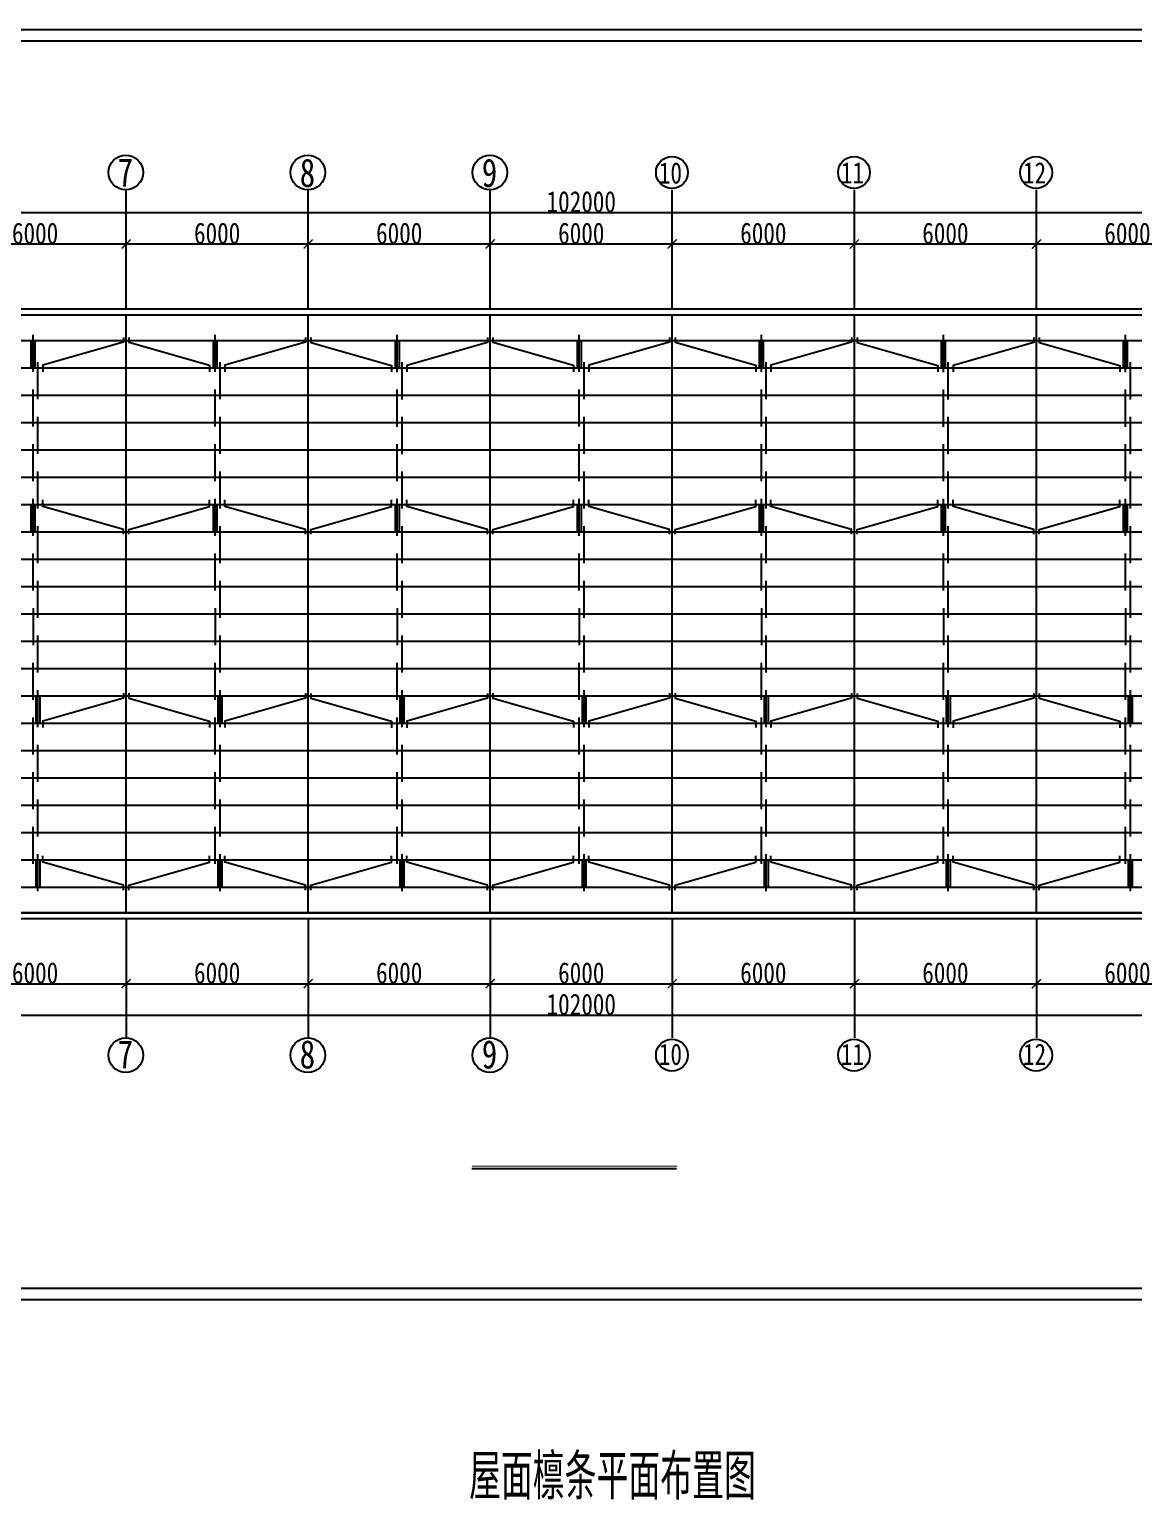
# Model space of a CAD drawing. Header units: millimetres. Extents: x 92079 to 624077, y -488988 to -181668.
# Drawn here: x 507957 to 544348, y -429550 to -381125 of the extents above; entities that cross this region are included whole.
import ezdxf
from ezdxf.enums import TextEntityAlignment as Align

# ---------------------------------------------------------------- set-up
doc = ezdxf.new("R2010")
doc.units = ezdxf.units.MM
doc.header["$PDMODE"] = 1
for name, color, linetype in [('TEXT', 7, 'Continuous'), ('THICK', 6, 'Continuous'), ('THIN', 7, 'Continuous'), ('粗线', 7, 'Continuous')]:
    doc.layers.add(name, color=color, linetype=linetype)
doc.styles.add('STYLE1', font='', dxfattribs={"width": 0.8})
doc.styles.add('TSSD_Norm', font='Tssdeng.shx', dxfattribs={"bigfont": 'hztxt.shx'})
doc.styles.add('仿宋', font='', dxfattribs={"width": 0.8})
doc.styles.get('STYLE1').set_extended_font_data('SimSun')
doc.styles.get('仿宋').set_extended_font_data('FangSong_GB2312')
doc.dimstyles.new('副本 ISO-25', dxfattribs={"dimtxt": 250, "dimasz": 400, "dimexe": 400, "dimexo": 200, "dimgap": 0.3, "dimtad": 1, "dimtoh": 1, "dimdec": 0, "dimtxsty": '仿宋', "dimblk": 'ARCHTICK', "dimcen": 25, "dimaunit": 1, "dimadec": 3, "dimazin": 0, "dimtfac": 1, "dimtdec": 0, "dimtmove": 0, "dimatfit": 3, "dimldrblk": 'ARCHTICK', "dimfxl": 1, "dimarcsym": 0})

# ---------------------------------------------------------------- blocks, each defined once
blk = doc.blocks.new('_ArchTick')
at = {"color": 0, "linetype": 'ByBlock', "const_width": 0.15}
blk.add_lwpolyline([(-0.5, -0.5), (0.5, 0.5)], dxfattribs=at)
blk = doc.blocks.new('*D330')
at = {"layer": 'Defpoints', "color": 0}
for p in [(505145, -410225), (511145, -410225), (511145, -412557)]:
    blk.add_point(p, dxfattribs=at)
at = {"layer": '粗线', "color": 0, "lineweight": -2}
for p, q in [((505145, -410425), (505145, -412957)), ((511145, -410425), (511145, -412957)), ((505145, -412557), (511145, -412557))]:
    blk.add_line(p, q, dxfattribs=at)
at = {"layer": '粗线', "color": 0, "lineweight": -2, "xscale": 300, "yscale": 300, "zscale": 300, "rotation": 180}
blk.add_blockref('_ArchTick', (505145, -412557), dxfattribs=at)
at = {"layer": '粗线', "color": 0, "lineweight": -2, "xscale": 300, "yscale": 300, "zscale": 300}
blk.add_blockref('_ArchTick', (511145, -412557), dxfattribs=at)
at = {"layer": '粗线', "color": 0, "insert": (508145, -412206), "char_height": 700, "attachment_point": 5, "style": '仿宋'}
blk.add_mtext('6000', dxfattribs=at)
blk = doc.blocks.new('*D331')
at = {"layer": 'Defpoints', "color": 0}
for p in [(511145, -410225), (517145, -410225), (517145, -412557)]:
    blk.add_point(p, dxfattribs=at)
at = {"layer": '粗线', "color": 0, "lineweight": -2}
for p, q in [((511145, -410425), (511145, -412957)), ((517145, -410425), (517145, -412957)), ((511145, -412557), (517145, -412557))]:
    blk.add_line(p, q, dxfattribs=at)
at = {"layer": '粗线', "color": 0, "lineweight": -2, "xscale": 300, "yscale": 300, "zscale": 300, "rotation": 180}
blk.add_blockref('_ArchTick', (511145, -412557), dxfattribs=at)
at = {"layer": '粗线', "color": 0, "lineweight": -2, "xscale": 300, "yscale": 300, "zscale": 300}
blk.add_blockref('_ArchTick', (517145, -412557), dxfattribs=at)
at = {"layer": '粗线', "color": 0, "insert": (514145, -412206), "char_height": 700, "attachment_point": 5, "style": '仿宋'}
blk.add_mtext('6000', dxfattribs=at)
blk = doc.blocks.new('*D332')
at = {"layer": 'Defpoints', "color": 0}
for p in [(517145, -410225), (523145, -410225), (523145, -412557)]:
    blk.add_point(p, dxfattribs=at)
at = {"layer": '粗线', "color": 0, "lineweight": -2}
for p, q in [((517145, -410425), (517145, -412957)), ((523145, -410425), (523145, -412957)), ((517145, -412557), (523145, -412557))]:
    blk.add_line(p, q, dxfattribs=at)
at = {"layer": '粗线', "color": 0, "lineweight": -2, "xscale": 300, "yscale": 300, "zscale": 300, "rotation": 180}
blk.add_blockref('_ArchTick', (517145, -412557), dxfattribs=at)
at = {"layer": '粗线', "color": 0, "lineweight": -2, "xscale": 300, "yscale": 300, "zscale": 300}
blk.add_blockref('_ArchTick', (523145, -412557), dxfattribs=at)
at = {"layer": '粗线', "color": 0, "insert": (520145, -412206), "char_height": 700, "attachment_point": 5, "style": '仿宋'}
blk.add_mtext('6000', dxfattribs=at)
blk = doc.blocks.new('*D333')
at = {"layer": 'Defpoints', "color": 0}
for p in [(523145, -410225), (529145, -410225), (529145, -412557)]:
    blk.add_point(p, dxfattribs=at)
at = {"layer": '粗线', "color": 0, "lineweight": -2}
for p, q in [((523145, -410425), (523145, -412957)), ((529145, -410425), (529145, -412957)), ((523145, -412557), (529145, -412557))]:
    blk.add_line(p, q, dxfattribs=at)
at = {"layer": '粗线', "color": 0, "lineweight": -2, "xscale": 300, "yscale": 300, "zscale": 300, "rotation": 180}
blk.add_blockref('_ArchTick', (523145, -412557), dxfattribs=at)
at = {"layer": '粗线', "color": 0, "lineweight": -2, "xscale": 300, "yscale": 300, "zscale": 300}
blk.add_blockref('_ArchTick', (529145, -412557), dxfattribs=at)
at = {"layer": '粗线', "color": 0, "insert": (526145, -412206), "char_height": 700, "attachment_point": 5, "style": '仿宋'}
blk.add_mtext('6000', dxfattribs=at)
blk = doc.blocks.new('*D334')
at = {"layer": 'Defpoints', "color": 0}
for p in [(529145, -410225), (535145, -410225), (535145, -412557)]:
    blk.add_point(p, dxfattribs=at)
at = {"layer": '粗线', "color": 0, "lineweight": -2}
for p, q in [((529145, -410425), (529145, -412957)), ((535145, -410425), (535145, -412957)), ((529145, -412557), (535145, -412557))]:
    blk.add_line(p, q, dxfattribs=at)
at = {"layer": '粗线', "color": 0, "lineweight": -2, "xscale": 300, "yscale": 300, "zscale": 300, "rotation": 180}
blk.add_blockref('_ArchTick', (529145, -412557), dxfattribs=at)
at = {"layer": '粗线', "color": 0, "lineweight": -2, "xscale": 300, "yscale": 300, "zscale": 300}
blk.add_blockref('_ArchTick', (535145, -412557), dxfattribs=at)
at = {"layer": '粗线', "color": 0, "insert": (532145, -412206), "char_height": 700, "attachment_point": 5, "style": '仿宋'}
blk.add_mtext('6000', dxfattribs=at)
blk = doc.blocks.new('*D335')
at = {"layer": 'Defpoints', "color": 0}
for p in [(535145, -410225), (541145, -410225), (541145, -412557)]:
    blk.add_point(p, dxfattribs=at)
at = {"layer": '粗线', "color": 0, "lineweight": -2}
for p, q in [((535145, -410425), (535145, -412957)), ((541145, -410425), (541145, -412957)), ((535145, -412557), (541145, -412557))]:
    blk.add_line(p, q, dxfattribs=at)
at = {"layer": '粗线', "color": 0, "lineweight": -2, "xscale": 300, "yscale": 300, "zscale": 300, "rotation": 180}
blk.add_blockref('_ArchTick', (535145, -412557), dxfattribs=at)
at = {"layer": '粗线', "color": 0, "lineweight": -2, "xscale": 300, "yscale": 300, "zscale": 300}
blk.add_blockref('_ArchTick', (541145, -412557), dxfattribs=at)
at = {"layer": '粗线', "color": 0, "insert": (538145, -412206), "char_height": 700, "attachment_point": 5, "style": '仿宋'}
blk.add_mtext('6000', dxfattribs=at)
blk = doc.blocks.new('*D336')
at = {"layer": 'Defpoints', "color": 0}
for p in [(541145, -410225), (547145, -410225), (547145, -412557)]:
    blk.add_point(p, dxfattribs=at)
at = {"layer": '粗线', "color": 0, "lineweight": -2}
for p, q in [((541145, -410425), (541145, -412957)), ((547145, -410425), (547145, -412957)), ((541145, -412557), (547145, -412557))]:
    blk.add_line(p, q, dxfattribs=at)
at = {"layer": '粗线', "color": 0, "lineweight": -2, "xscale": 300, "yscale": 300, "zscale": 300, "rotation": 180}
blk.add_blockref('_ArchTick', (541145, -412557), dxfattribs=at)
at = {"layer": '粗线', "color": 0, "lineweight": -2, "xscale": 300, "yscale": 300, "zscale": 300}
blk.add_blockref('_ArchTick', (547145, -412557), dxfattribs=at)
at = {"layer": '粗线', "color": 0, "insert": (544145, -412206), "char_height": 700, "attachment_point": 5, "style": '仿宋'}
blk.add_mtext('6000', dxfattribs=at)
blk = doc.blocks.new('*D304')
at = {"layer": 'Defpoints', "color": 0}
for p in [(475145, -410225), (577145, -410225), (577145, -413593)]:
    blk.add_point(p, dxfattribs=at)
at = {"layer": '粗线', "color": 0, "lineweight": -2}
for p, q in [((475145, -410425), (475145, -413993)), ((577145, -410425), (577145, -413993)), ((475145, -413593), (577145, -413593))]:
    blk.add_line(p, q, dxfattribs=at)
at = {"layer": '粗线', "color": 0, "lineweight": -2, "xscale": 300, "yscale": 300, "zscale": 300, "rotation": 180}
blk.add_blockref('_ArchTick', (475145, -413593), dxfattribs=at)
at = {"layer": '粗线', "color": 0, "lineweight": -2, "xscale": 300, "yscale": 300, "zscale": 300}
blk.add_blockref('_ArchTick', (577145, -413593), dxfattribs=at)
at = {"layer": '粗线', "color": 0, "insert": (526145, -413243), "char_height": 700, "attachment_point": 5, "style": '仿宋'}
blk.add_mtext('102000', dxfattribs=at)
blk = doc.blocks.new('*D310')
at = {"layer": 'Defpoints', "color": 0}
for p in [(511145, -388193), (505145, -390525), (511145, -390525)]:
    blk.add_point(p, dxfattribs=at)
at = {"layer": '粗线', "color": 0, "lineweight": -2}
for p, q in [((505145, -390325), (505145, -387793)), ((511145, -390325), (511145, -387793)), ((505145, -388193), (511145, -388193))]:
    blk.add_line(p, q, dxfattribs=at)
at = {"layer": '粗线', "color": 0, "lineweight": -2, "xscale": 300, "yscale": 300, "zscale": 300, "rotation": 180}
blk.add_blockref('_ArchTick', (505145, -388193), dxfattribs=at)
at = {"layer": '粗线', "color": 0, "lineweight": -2, "xscale": 300, "yscale": 300, "zscale": 300}
blk.add_blockref('_ArchTick', (511145, -388193), dxfattribs=at)
at = {"layer": '粗线', "color": 0, "insert": (508145, -387843), "char_height": 700, "attachment_point": 5, "style": '仿宋'}
blk.add_mtext('6000', dxfattribs=at)
blk = doc.blocks.new('*D311')
at = {"layer": 'Defpoints', "color": 0}
for p in [(517145, -388193), (511145, -390525), (517145, -390525)]:
    blk.add_point(p, dxfattribs=at)
at = {"layer": '粗线', "color": 0, "lineweight": -2}
for p, q in [((511145, -390325), (511145, -387793)), ((517145, -390325), (517145, -387793)), ((511145, -388193), (517145, -388193))]:
    blk.add_line(p, q, dxfattribs=at)
at = {"layer": '粗线', "color": 0, "lineweight": -2, "xscale": 300, "yscale": 300, "zscale": 300, "rotation": 180}
blk.add_blockref('_ArchTick', (511145, -388193), dxfattribs=at)
at = {"layer": '粗线', "color": 0, "lineweight": -2, "xscale": 300, "yscale": 300, "zscale": 300}
blk.add_blockref('_ArchTick', (517145, -388193), dxfattribs=at)
at = {"layer": '粗线', "color": 0, "insert": (514145, -387843), "char_height": 700, "attachment_point": 5, "style": '仿宋'}
blk.add_mtext('6000', dxfattribs=at)
blk = doc.blocks.new('*D312')
at = {"layer": 'Defpoints', "color": 0}
for p in [(523145, -388193), (517145, -390525), (523145, -390525)]:
    blk.add_point(p, dxfattribs=at)
at = {"layer": '粗线', "color": 0, "lineweight": -2}
for p, q in [((517145, -390325), (517145, -387793)), ((523145, -390325), (523145, -387793)), ((517145, -388193), (523145, -388193))]:
    blk.add_line(p, q, dxfattribs=at)
at = {"layer": '粗线', "color": 0, "lineweight": -2, "xscale": 300, "yscale": 300, "zscale": 300, "rotation": 180}
blk.add_blockref('_ArchTick', (517145, -388193), dxfattribs=at)
at = {"layer": '粗线', "color": 0, "lineweight": -2, "xscale": 300, "yscale": 300, "zscale": 300}
blk.add_blockref('_ArchTick', (523145, -388193), dxfattribs=at)
at = {"layer": '粗线', "color": 0, "insert": (520145, -387843), "char_height": 700, "attachment_point": 5, "style": '仿宋'}
blk.add_mtext('6000', dxfattribs=at)
blk = doc.blocks.new('*D313')
at = {"layer": 'Defpoints', "color": 0}
for p in [(529145, -388193), (523145, -390525), (529145, -390525)]:
    blk.add_point(p, dxfattribs=at)
at = {"layer": '粗线', "color": 0, "lineweight": -2}
for p, q in [((523145, -390325), (523145, -387793)), ((529145, -390325), (529145, -387793)), ((523145, -388193), (529145, -388193))]:
    blk.add_line(p, q, dxfattribs=at)
at = {"layer": '粗线', "color": 0, "lineweight": -2, "xscale": 300, "yscale": 300, "zscale": 300, "rotation": 180}
blk.add_blockref('_ArchTick', (523145, -388193), dxfattribs=at)
at = {"layer": '粗线', "color": 0, "lineweight": -2, "xscale": 300, "yscale": 300, "zscale": 300}
blk.add_blockref('_ArchTick', (529145, -388193), dxfattribs=at)
at = {"layer": '粗线', "color": 0, "insert": (526145, -387843), "char_height": 700, "attachment_point": 5, "style": '仿宋'}
blk.add_mtext('6000', dxfattribs=at)
blk = doc.blocks.new('*D314')
at = {"layer": 'Defpoints', "color": 0}
for p in [(535145, -388193), (529145, -390525), (535145, -390525)]:
    blk.add_point(p, dxfattribs=at)
at = {"layer": '粗线', "color": 0, "lineweight": -2}
for p, q in [((529145, -390325), (529145, -387793)), ((535145, -390325), (535145, -387793)), ((529145, -388193), (535145, -388193))]:
    blk.add_line(p, q, dxfattribs=at)
at = {"layer": '粗线', "color": 0, "lineweight": -2, "xscale": 300, "yscale": 300, "zscale": 300, "rotation": 180}
blk.add_blockref('_ArchTick', (529145, -388193), dxfattribs=at)
at = {"layer": '粗线', "color": 0, "lineweight": -2, "xscale": 300, "yscale": 300, "zscale": 300}
blk.add_blockref('_ArchTick', (535145, -388193), dxfattribs=at)
at = {"layer": '粗线', "color": 0, "insert": (532145, -387843), "char_height": 700, "attachment_point": 5, "style": '仿宋'}
blk.add_mtext('6000', dxfattribs=at)
blk = doc.blocks.new('*D315')
at = {"layer": 'Defpoints', "color": 0}
for p in [(541145, -388193), (535145, -390525), (541145, -390525)]:
    blk.add_point(p, dxfattribs=at)
at = {"layer": '粗线', "color": 0, "lineweight": -2}
for p, q in [((535145, -390325), (535145, -387793)), ((541145, -390325), (541145, -387793)), ((535145, -388193), (541145, -388193))]:
    blk.add_line(p, q, dxfattribs=at)
at = {"layer": '粗线', "color": 0, "lineweight": -2, "xscale": 300, "yscale": 300, "zscale": 300, "rotation": 180}
blk.add_blockref('_ArchTick', (535145, -388193), dxfattribs=at)
at = {"layer": '粗线', "color": 0, "lineweight": -2, "xscale": 300, "yscale": 300, "zscale": 300}
blk.add_blockref('_ArchTick', (541145, -388193), dxfattribs=at)
at = {"layer": '粗线', "color": 0, "insert": (538145, -387843), "char_height": 700, "attachment_point": 5, "style": '仿宋'}
blk.add_mtext('6000', dxfattribs=at)
blk = doc.blocks.new('*D316')
at = {"layer": 'Defpoints', "color": 0}
for p in [(547145, -388193), (541145, -390525), (547145, -390525)]:
    blk.add_point(p, dxfattribs=at)
at = {"layer": '粗线', "color": 0, "lineweight": -2}
for p, q in [((541145, -390325), (541145, -387793)), ((547145, -390325), (547145, -387793)), ((541145, -388193), (547145, -388193))]:
    blk.add_line(p, q, dxfattribs=at)
at = {"layer": '粗线', "color": 0, "lineweight": -2, "xscale": 300, "yscale": 300, "zscale": 300, "rotation": 180}
blk.add_blockref('_ArchTick', (541145, -388193), dxfattribs=at)
at = {"layer": '粗线', "color": 0, "lineweight": -2, "xscale": 300, "yscale": 300, "zscale": 300}
blk.add_blockref('_ArchTick', (547145, -388193), dxfattribs=at)
at = {"layer": '粗线', "color": 0, "insert": (544145, -387843), "char_height": 700, "attachment_point": 5, "style": '仿宋'}
blk.add_mtext('6000', dxfattribs=at)
blk = doc.blocks.new('*D322')
at = {"layer": 'Defpoints', "color": 0}
for p in [(577145, -387156), (475145, -390525), (577145, -390525)]:
    blk.add_point(p, dxfattribs=at)
at = {"layer": '粗线', "color": 0, "lineweight": -2}
for p, q in [((475145, -390325), (475145, -386756)), ((577145, -390325), (577145, -386756)), ((475145, -387156), (577145, -387156))]:
    blk.add_line(p, q, dxfattribs=at)
at = {"layer": '粗线', "color": 0, "lineweight": -2, "xscale": 300, "yscale": 300, "zscale": 300, "rotation": 180}
blk.add_blockref('_ArchTick', (475145, -387156), dxfattribs=at)
at = {"layer": '粗线', "color": 0, "lineweight": -2, "xscale": 300, "yscale": 300, "zscale": 300}
blk.add_blockref('_ArchTick', (577145, -387156), dxfattribs=at)
at = {"layer": '粗线', "color": 0, "insert": (526145, -386806), "char_height": 700, "attachment_point": 5, "style": '仿宋'}
blk.add_mtext('102000', dxfattribs=at)

msp = doc.modelspace()

# ---------------------------------------------------------------- linework, layer by layer
at = {"layer": 'THICK', "linetype": 'Continuous', "const_width": 36}
msp.add_lwpolyline([(522540.149, -418570.939), (529306.292, -418570.939)], dxfattribs=at)
at = {"layer": 'THIN', "linetype": 'Continuous'}
msp.add_lwpolyline([(522540.149, -418642.939), (529280.192, -418642.939)], dxfattribs=at)
at = {"layer": '粗线', "color": 7}
for p, q in [((511144.873, -387905.313), (511144.873, -386407.063)), ((517144.873, -387905.313), (517144.873, -386407.063)), ((523144.873, -387905.313), (523144.873, -386407.063)), ((529144.873, -387905.313), (529144.873, -386407.063)), ((535144.873, -387905.313), (535144.873, -386407.063)), ((541144.873, -387905.313), (541144.873, -386407.063)), ((475144.873, -390524.796), (577144.873, -390524.796)), ((511144.873, -410224.796), (511144.873, -390524.796)), ((517144.873, -410224.796), (517144.873, -390524.796)), ((523144.873, -410224.796), (523144.873, -390524.796)), ((529144.873, -410224.796), (529144.873, -390524.796)), ((535144.873, -410224.796), (535144.873, -390524.796)), ((541144.873, -410224.796), (541144.873, -390524.796)), ((508079.621, -392409.285), (508079.621, -391187.746)), ((514079.621, -392409.285), (514079.621, -391187.746)), ((520079.621, -392410.596), (520079.621, -391189.057)), ((526079.621, -392409.285), (526079.621, -391187.746)), ((532079.621, -392409.285), (532079.621, -391187.746)), ((538079.621, -392410.596), (538079.621, -391189.057)), ((544079.621, -392410.596), (544079.621, -391189.057)), ((508240.321, -393309.285), (508240.321, -392087.746)), ((514240.321, -393309.285), (514240.321, -392087.746)), ((520240.321, -393310.596), (520240.321, -392089.057)), ((526240.321, -393309.285), (526240.321, -392087.746)), ((532240.321, -393309.285), (532240.321, -392087.746)), ((538240.321, -393310.596), (538240.321, -392089.057)), ((544240.321, -393310.596), (544240.321, -392089.057)), ((508079.621, -394209.285), (508079.621, -392987.746)), ((514079.621, -394209.285), (514079.621, -392987.746)), ((520079.621, -394210.596), (520079.621, -392989.057)), ((526079.621, -394209.285), (526079.621, -392987.746)), ((532079.621, -394209.285), (532079.621, -392987.746)), ((538079.621, -394210.596), (538079.621, -392989.057)), ((544079.621, -394210.596), (544079.621, -392989.057)), ((508240.321, -395109.285), (508240.321, -393887.746)), ((514240.321, -395109.285), (514240.321, -393887.746)), ((520240.321, -395110.596), (520240.321, -393889.057)), ((526240.321, -395109.285), (526240.321, -393887.746)), ((532240.321, -395109.285), (532240.321, -393887.746)), ((538240.321, -395110.596), (538240.321, -393889.057)), ((544240.321, -395110.596), (544240.321, -393889.057)), ((508079.621, -396009.285), (508079.621, -394787.746)), ((514079.621, -396009.285), (514079.621, -394787.746)), ((520079.621, -396010.596), (520079.621, -394789.057)), ((526079.621, -396009.285), (526079.621, -394787.746)), ((532079.621, -396009.285), (532079.621, -394787.746)), ((538079.621, -396010.596), (538079.621, -394789.057)), ((544079.621, -396010.596), (544079.621, -394789.057)), ((508240.321, -396909.285), (508240.321, -395687.746)), ((514240.321, -396909.285), (514240.321, -395687.746)), ((520240.321, -396910.596), (520240.321, -395689.057)), ((526240.321, -396909.285), (526240.321, -395687.746)), ((532240.321, -396909.285), (532240.321, -395687.746)), ((538240.321, -396910.596), (538240.321, -395689.057)), ((544240.321, -396910.596), (544240.321, -395689.057)), ((508079.621, -397809.285), (508079.621, -396587.746)), ((514079.621, -397809.285), (514079.621, -396587.746)), ((520079.621, -397810.596), (520079.621, -396589.057)), ((526079.621, -397809.285), (526079.621, -396587.746)), ((532079.621, -397809.285), (532079.621, -396587.746)), ((538079.621, -397810.596), (538079.621, -396589.057)), ((544079.621, -397810.596), (544079.621, -396589.057)), ((508240.321, -398709.285), (508240.321, -397487.746)), ((514240.321, -398709.285), (514240.321, -397487.746)), ((520240.321, -398710.596), (520240.321, -397489.057)), ((526240.321, -398709.285), (526240.321, -397487.746)), ((532240.321, -398709.285), (532240.321, -397487.746)), ((538240.321, -398710.596), (538240.321, -397489.057)), ((544240.321, -398710.596), (544240.321, -397489.057)), ((508079.621, -399609.285), (508079.621, -398387.746)), ((514079.621, -399609.285), (514079.621, -398387.746)), ((520079.621, -399610.596), (520079.621, -398389.057)), ((526079.621, -399609.285), (526079.621, -398387.746)), ((532079.621, -399609.285), (532079.621, -398387.746)), ((538079.621, -399610.596), (538079.621, -398389.057)), ((544079.621, -399610.596), (544079.621, -398389.057)), ((508240.321, -400509.285), (508240.321, -399287.746)), ((514240.321, -400509.285), (514240.321, -399287.746)), ((520240.321, -400510.596), (520240.321, -399289.057)), ((526240.321, -400509.285), (526240.321, -399287.746)), ((532240.321, -400509.285), (532240.321, -399287.746)), ((538240.321, -400510.596), (538240.321, -399289.057)), ((544240.321, -400510.596), (544240.321, -399289.057)), ((508079.621, -400187.746), (508079.621, -401409.285)), ((514079.621, -400187.746), (514079.621, -401409.285)), ((520079.621, -400189.057), (520079.621, -401410.596)), ((526079.621, -400187.746), (526079.621, -401409.285)), ((532079.621, -400187.746), (532079.621, -401409.285)), ((538079.621, -400189.057), (538079.621, -401410.596)), ((544079.621, -400189.057), (544079.621, -401410.596)), ((508240.321, -402309.285), (508240.321, -401087.746)), ((514240.321, -402309.285), (514240.321, -401087.746)), ((520240.321, -402310.596), (520240.321, -401089.057)), ((526240.321, -402309.285), (526240.321, -401087.746)), ((532240.321, -402309.285), (532240.321, -401087.746)), ((538240.321, -402310.596), (538240.321, -401089.057)), ((544240.321, -402310.596), (544240.321, -401089.057)), ((508079.621, -403209.285), (508079.621, -401987.746)), ((514079.621, -403209.285), (514079.621, -401987.746)), ((520079.621, -403210.596), (520079.621, -401989.057)), ((526079.621, -403209.285), (526079.621, -401987.746)), ((532079.621, -403209.285), (532079.621, -401987.746)), ((538079.621, -403210.596), (538079.621, -401989.057)), ((544079.621, -403210.596), (544079.621, -401989.057)), ((508240.321, -404109.285), (508240.321, -402887.746)), ((514240.321, -404109.285), (514240.321, -402887.746)), ((520240.321, -404110.596), (520240.321, -402889.057)), ((526240.321, -404109.285), (526240.321, -402887.746)), ((532240.321, -404109.285), (532240.321, -402887.746)), ((538240.321, -404110.596), (538240.321, -402889.057)), ((544240.321, -404110.596), (544240.321, -402889.057)), ((508079.621, -405009.285), (508079.621, -403787.746)), ((514079.621, -405009.285), (514079.621, -403787.746)), ((520079.621, -405010.596), (520079.621, -403789.057)), ((526079.621, -405009.285), (526079.621, -403787.746)), ((532079.621, -405009.285), (532079.621, -403787.746)), ((538079.621, -405010.596), (538079.621, -403789.057)), ((544079.621, -405010.596), (544079.621, -403789.057)), ((508240.321, -405909.285), (508240.321, -404687.746)), ((514240.321, -405909.285), (514240.321, -404687.746)), ((520240.321, -405910.596), (520240.321, -404689.057)), ((526240.321, -405909.285), (526240.321, -404687.746)), ((532240.321, -405909.285), (532240.321, -404687.746)), ((538240.321, -405910.596), (538240.321, -404689.057)), ((544240.321, -405910.596), (544240.321, -404689.057)), ((508079.621, -406809.285), (508079.621, -405587.746)), ((514079.621, -406809.285), (514079.621, -405587.746)), ((520079.621, -406810.596), (520079.621, -405589.057)), ((526079.621, -406809.285), (526079.621, -405587.746)), ((532079.621, -406809.285), (532079.621, -405587.746)), ((538079.621, -406810.596), (538079.621, -405589.057)), ((544079.621, -406810.596), (544079.621, -405589.057)), ((508240.321, -407709.285), (508240.321, -406487.746)), ((514240.321, -407709.285), (514240.321, -406487.746)), ((520240.321, -407710.596), (520240.321, -406489.057)), ((526240.321, -407709.285), (526240.321, -406487.746)), ((532240.321, -407709.285), (532240.321, -406487.746)), ((538240.321, -407710.596), (538240.321, -406489.057)), ((544240.321, -407710.596), (544240.321, -406489.057)), ((508079.621, -408609.285), (508079.621, -407387.746)), ((514079.621, -408609.285), (514079.621, -407387.746)), ((520079.621, -408610.596), (520079.621, -407389.057)), ((526079.621, -408609.285), (526079.621, -407387.746)), ((532079.621, -408609.285), (532079.621, -407387.746)), ((538079.621, -408610.596), (538079.621, -407389.057)), ((544079.621, -408610.596), (544079.621, -407389.057)), ((508240.321, -409509.285), (508240.321, -408287.746)), ((514240.321, -409509.285), (514240.321, -408287.746)), ((520240.321, -409510.596), (520240.321, -408289.057)), ((526240.321, -409509.285), (526240.321, -408287.746)), ((532240.321, -409509.285), (532240.321, -408287.746)), ((538240.321, -409510.596), (538240.321, -408289.057)), ((544240.321, -409510.596), (544240.321, -408289.057)), ((475144.873, -410223.485), (577144.873, -410223.485)), ((475144.873, -410224.796), (577144.873, -410224.796)), ((511144.873, -412844.278), (511144.873, -414342.529)), ((517144.873, -412844.278), (517144.873, -414342.529)), ((523144.873, -412844.278), (523144.873, -414342.529)), ((529144.873, -412844.278), (529144.873, -414342.529)), ((535144.873, -412844.278), (535144.873, -414342.529)), ((541144.873, -412844.278), (541144.873, -414342.529))]:
    msp.add_line(p, q, dxfattribs=at)
at = {"layer": '粗线', "color": 3}
for p, q in [((474944.873, -391374.796), (577344.873, -391374.796)), ((474944.873, -392274.796), (577344.873, -392274.796)), ((474944.873, -393174.796), (577344.873, -393174.796)), ((474944.873, -394074.796), (577344.873, -394074.796)), ((474944.873, -394974.796), (577344.873, -394974.796)), ((474944.873, -395874.796), (577344.873, -395874.796)), ((474944.873, -396774.796), (577344.873, -396774.796)), ((474944.873, -397674.796), (577344.873, -397674.796)), ((474944.873, -398574.796), (577344.873, -398574.796)), ((474944.873, -399474.796), (577344.873, -399474.796)), ((474944.873, -400374.796), (577344.873, -400374.796)), ((474944.873, -401274.796), (577344.873, -401274.796)), ((474944.873, -402174.796), (577344.873, -402174.796)), ((474944.873, -403074.796), (577344.873, -403074.796)), ((474944.873, -403974.796), (577344.873, -403974.796)), ((474944.873, -404874.796), (577344.873, -404874.796)), ((474944.873, -405774.796), (577344.873, -405774.796)), ((474944.873, -406674.796), (577344.873, -406674.796)), ((474944.873, -407574.796), (577344.873, -407574.796)), ((474944.873, -408474.796), (577344.873, -408474.796)), ((474944.873, -409374.796), (577344.873, -409374.796))]:
    msp.add_line(p, q, dxfattribs=at)
at = {"layer": '粗线', "color": 7}
for points in [[(466814.028, -381125.037), (585350.41, -381125.037), (585350.41, -422973.458), (466814.028, -422973.458)], [(467186.26, -381497.268), (584978.178, -381497.268), (584978.178, -422601.227), (467186.26, -422601.227)], [(474944.873, -390324.796), (577344.873, -390324.796), (577344.873, -410424.796), (474944.873, -410424.796)], [(475144.873, -390524.796), (577144.873, -390524.796), (577144.873, -410224.796), (475144.873, -410224.796)], [(508139.382, -392273.485), (508019.86, -392273.485), (508019.86, -391373.485), (508139.382, -391373.485)], [(514139.382, -392273.485), (514019.86, -392273.485), (514019.86, -391373.485), (514139.382, -391373.485)], [(520139.382, -392274.796), (520019.86, -392274.796), (520019.86, -391374.796), (520139.382, -391374.796)], [(526139.382, -392273.485), (526019.86, -392273.485), (526019.86, -391373.485), (526139.382, -391373.485)], [(532139.382, -392273.485), (532019.86, -392273.485), (532019.86, -391373.485), (532139.382, -391373.485)], [(538139.382, -392274.796), (538019.86, -392274.796), (538019.86, -391374.796), (538139.382, -391374.796)], [(544139.382, -392274.796), (544019.86, -392274.796), (544019.86, -391374.796), (544139.382, -391374.796)], [(508139.382, -397673.485), (508019.86, -397673.485), (508019.86, -396773.485), (508139.382, -396773.485)], [(514139.382, -397673.485), (514019.86, -397673.485), (514019.86, -396773.485), (514139.382, -396773.485)], [(520139.382, -397674.796), (520019.86, -397674.796), (520019.86, -396774.796), (520139.382, -396774.796)], [(526139.382, -397673.485), (526019.86, -397673.485), (526019.86, -396773.485), (526139.382, -396773.485)], [(532139.382, -397673.485), (532019.86, -397673.485), (532019.86, -396773.485), (532139.382, -396773.485)], [(538139.382, -397674.796), (538019.86, -397674.796), (538019.86, -396774.796), (538139.382, -396774.796)], [(544139.382, -397674.796), (544019.86, -397674.796), (544019.86, -396774.796), (544139.382, -396774.796)], [(508300.082, -403973.485), (508180.559, -403973.485), (508180.559, -403073.485), (508300.082, -403073.485)], [(514300.082, -403973.485), (514180.559, -403973.485), (514180.559, -403073.485), (514300.082, -403073.485)], [(520300.082, -403974.796), (520180.559, -403974.796), (520180.559, -403074.796), (520300.082, -403074.796)], [(526300.082, -403973.485), (526180.559, -403973.485), (526180.559, -403073.485), (526300.082, -403073.485)], [(532300.082, -403973.485), (532180.559, -403973.485), (532180.559, -403073.485), (532300.082, -403073.485)], [(538300.082, -403974.796), (538180.559, -403974.796), (538180.559, -403074.796), (538300.082, -403074.796)], [(544300.082, -403974.796), (544180.559, -403974.796), (544180.559, -403074.796), (544300.082, -403074.796)], [(508300.082, -409373.485), (508180.559, -409373.485), (508180.559, -408473.485), (508300.082, -408473.485)], [(514300.082, -409373.485), (514180.559, -409373.485), (514180.559, -408473.485), (514300.082, -408473.485)], [(520300.082, -409374.796), (520180.559, -409374.796), (520180.559, -408474.796), (520300.082, -408474.796)], [(526300.082, -409373.485), (526180.559, -409373.485), (526180.559, -408473.485), (526300.082, -408473.485)], [(532300.082, -409373.485), (532180.559, -409373.485), (532180.559, -408473.485), (532300.082, -408473.485)], [(538300.082, -409374.796), (538180.559, -409374.796), (538180.559, -408474.796), (538300.082, -408474.796)], [(544300.082, -409374.796), (544180.559, -409374.796), (544180.559, -408474.796), (544300.082, -408474.796)]]:
    msp.add_lwpolyline(points, close=True, dxfattribs=at)
for points in [[(511054.622, -391269.318), (511054.622, -391430.98), (508396.333, -392189.51), (508396.333, -392400.12)], [(511235.125, -391269.318), (511235.125, -391430.98), (513893.413, -392189.51), (513893.413, -392400.12)], [(517054.622, -391269.318), (517054.622, -391430.98), (514396.333, -392189.51), (514396.333, -392400.12)], [(517235.125, -391270.629), (517235.125, -391432.291), (519893.413, -392190.821), (519893.413, -392401.431)], [(523054.622, -391270.629), (523054.622, -391432.291), (520396.333, -392190.821), (520396.333, -392401.431)], [(523235.125, -391269.318), (523235.125, -391430.98), (525893.413, -392189.51), (525893.413, -392400.12)], [(529054.622, -391269.318), (529054.622, -391430.98), (526396.333, -392189.51), (526396.333, -392400.12)], [(529235.125, -391269.318), (529235.125, -391430.98), (531893.413, -392189.51), (531893.413, -392400.12)], [(535054.622, -391269.318), (535054.622, -391430.98), (532396.333, -392189.51), (532396.333, -392400.12)], [(535235.125, -391270.629), (535235.125, -391432.291), (537893.413, -392190.821), (537893.413, -392401.431)], [(541054.622, -391270.629), (541054.622, -391432.291), (538396.333, -392190.821), (538396.333, -392401.431)], [(541235.125, -391270.629), (541235.125, -391432.291), (543893.413, -392190.821), (543893.413, -392401.431)], [(511054.622, -397754.316), (511054.622, -397592.654), (508396.333, -396834.124), (508396.333, -396623.514)], [(511235.125, -397754.316), (511235.125, -397592.654), (513893.413, -396834.124), (513893.413, -396623.514)], [(517054.622, -397754.316), (517054.622, -397592.654), (514396.333, -396834.124), (514396.333, -396623.514)], [(517235.125, -397755.627), (517235.125, -397593.965), (519893.413, -396835.436), (519893.413, -396624.825)], [(523054.622, -397755.627), (523054.622, -397593.965), (520396.333, -396835.436), (520396.333, -396624.825)], [(523235.125, -397754.316), (523235.125, -397592.654), (525893.413, -396834.124), (525893.413, -396623.514)], [(529054.622, -397754.316), (529054.622, -397592.654), (526396.333, -396834.124), (526396.333, -396623.514)], [(529235.125, -397754.316), (529235.125, -397592.654), (531893.413, -396834.124), (531893.413, -396623.514)], [(535054.622, -397754.316), (535054.622, -397592.654), (532396.333, -396834.124), (532396.333, -396623.514)], [(535235.125, -397755.627), (535235.125, -397593.965), (537893.413, -396835.436), (537893.413, -396624.825)], [(541054.622, -397755.627), (541054.622, -397593.965), (538396.333, -396835.436), (538396.333, -396624.825)], [(541235.125, -397755.627), (541235.125, -397593.965), (543893.413, -396835.436), (543893.413, -396624.825)], [(511054.622, -402992.654), (511054.622, -403154.316), (508396.333, -403912.845), (508396.333, -404123.455)], [(511235.125, -402992.654), (511235.125, -403154.316), (513893.413, -403912.845), (513893.413, -404123.455)], [(517054.622, -402992.654), (517054.622, -403154.316), (514396.333, -403912.845), (514396.333, -404123.455)], [(517235.125, -402993.965), (517235.125, -403155.627), (519893.413, -403914.156), (519893.413, -404124.766)], [(523054.622, -402993.965), (523054.622, -403155.627), (520396.333, -403914.156), (520396.333, -404124.766)], [(523235.125, -402992.654), (523235.125, -403154.316), (525893.413, -403912.845), (525893.413, -404123.455)], [(529054.622, -402992.654), (529054.622, -403154.316), (526396.333, -403912.845), (526396.333, -404123.455)], [(529235.125, -402992.654), (529235.125, -403154.316), (531893.413, -403912.845), (531893.413, -404123.455)], [(535054.622, -402992.654), (535054.622, -403154.316), (532396.333, -403912.845), (532396.333, -404123.455)], [(535235.125, -402993.965), (535235.125, -403155.627), (537893.413, -403914.156), (537893.413, -404124.766)], [(541054.622, -402993.965), (541054.622, -403155.627), (538396.333, -403914.156), (538396.333, -404124.766)], [(541235.125, -402993.965), (541235.125, -403155.627), (543893.413, -403914.156), (543893.413, -404124.766)], [(511054.622, -409477.651), (511054.622, -409315.989), (508396.333, -408557.46), (508396.333, -408346.85)], [(511235.125, -409477.651), (511235.125, -409315.989), (513893.413, -408557.46), (513893.413, -408346.85)], [(517054.622, -409477.651), (517054.622, -409315.989), (514396.333, -408557.46), (514396.333, -408346.85)], [(517235.125, -409478.962), (517235.125, -409317.3), (519893.413, -408558.771), (519893.413, -408348.161)], [(523054.622, -409478.962), (523054.622, -409317.3), (520396.333, -408558.771), (520396.333, -408348.161)], [(523235.125, -409477.651), (523235.125, -409315.989), (525893.413, -408557.46), (525893.413, -408346.85)], [(529054.622, -409477.651), (529054.622, -409315.989), (526396.333, -408557.46), (526396.333, -408346.85)], [(529235.125, -409477.651), (529235.125, -409315.989), (531893.413, -408557.46), (531893.413, -408346.85)], [(535054.622, -409477.651), (535054.622, -409315.989), (532396.333, -408557.46), (532396.333, -408346.85)], [(535235.125, -409478.962), (535235.125, -409317.3), (537893.413, -408558.771), (537893.413, -408348.161)], [(541054.622, -409478.962), (541054.622, -409317.3), (538396.333, -408558.771), (538396.333, -408348.161)], [(541235.125, -409478.962), (541235.125, -409317.3), (543893.413, -408558.771), (543893.413, -408348.161)]]:
    msp.add_lwpolyline(points, dxfattribs=at)
for centre, radius in [((511133.23, -385837.581), 569.602), ((517133.23, -385837.581), 569.602), ((523133.23, -385837.581), 569.602), ((529133.23, -385837.581), 525.365), ((535133.23, -385837.581), 525.365), ((541133.23, -385837.581), 525.365), ((511133.23, -414912.011), 569.602), ((517133.23, -414912.011), 569.602), ((523133.23, -414912.011), 569.602), ((529133.23, -414912.011), 525.365), ((535133.23, -414912.011), 525.365), ((541133.23, -414912.011), 525.365)]:
    msp.add_circle(centre, radius, dxfattribs=at)

# ---------------------------------------------------------------- texts
at = {"layer": 'TEXT', "style": 'TSSD_Norm', "width": 0.7}
msp.add_text('屋面檩条平面布置图', height=1500, dxfattribs=at).set_placement((522447.478, -429998.334), align=Align.BOTTOM_LEFT)
at = {"layer": '粗线', "color": 7, "style": 'STYLE1', "width": 0.8}
for s, height, p in [('7', 936.411, (510866.625, -386304.571)), ('8', 936.411, (516866.625, -386315.034)), ('9', 936.411, (522866.625, -386315.034)), ('10', 700, (528702.458, -386202.238)), ('11', 700, (534702.458, -386198.328)), ('12', 700, (540702.458, -386198.328)), ('7', 936.411, (510866.625, -415350.043)), ('8', 936.411, (516866.625, -415350.043)), ('9', 936.411, (522866.625, -415350.043)), ('10', 700, (528702.458, -415231.711)), ('11', 700, (534702.458, -415231.711)), ('12', 700, (540702.458, -415231.711))]:
    msp.add_text(s, height=height, dxfattribs=at).set_placement(p)

# ---------------------------------------------------------------- dimensions: what is measured, and where the dimension line sits
at = {"layer": '粗线', "color": 7}
for base, p1, p2, picture, middle in [((577144.873, -387156.188), (475144.873, -390524.796), (577144.873, -390524.796), '*D322', (526144.873, -386805.888)), ((511144.873, -388192.896), (505144.873, -390524.796), (511144.873, -390524.796), '*D310', (508144.873, -387842.596)), ((517144.873, -388192.896), (511144.873, -390524.796), (517144.873, -390524.796), '*D311', (514144.873, -387842.596)), ((523144.873, -388192.896), (517144.873, -390524.796), (523144.873, -390524.796), '*D312', (520144.873, -387842.596)), ((529144.873, -388192.896), (523144.873, -390524.796), (529144.873, -390524.796), '*D313', (526144.873, -387842.596)), ((535144.873, -388192.896), (529144.873, -390524.796), (535144.873, -390524.796), '*D314', (532144.873, -387842.596)), ((541144.873, -388192.896), (535144.873, -390524.796), (541144.873, -390524.796), '*D315', (538144.873, -387842.596)), ((547144.873, -388192.896), (541144.873, -390524.796), (547144.873, -390524.796), '*D316', (544144.873, -387842.596)), ((577144.873, -413593.403), (475144.873, -410224.796), (577144.873, -410224.796), '*D304', (526144.873, -413243.103)), ((511144.873, -412556.696), (505144.873, -410224.796), (511144.873, -410224.796), '*D330', (508144.873, -412206.396)), ((517144.873, -412556.696), (511144.873, -410224.796), (517144.873, -410224.796), '*D331', (514144.873, -412206.396)), ((523144.873, -412556.696), (517144.873, -410224.796), (523144.873, -410224.796), '*D332', (520144.873, -412206.396)), ((529144.873, -412556.696), (523144.873, -410224.796), (529144.873, -410224.796), '*D333', (526144.873, -412206.396)), ((535144.873, -412556.696), (529144.873, -410224.796), (535144.873, -410224.796), '*D334', (532144.873, -412206.396)), ((541144.873, -412556.696), (535144.873, -410224.796), (541144.873, -410224.796), '*D335', (538144.873, -412206.396)), ((547144.873, -412556.696), (541144.873, -410224.796), (547144.873, -410224.796), '*D336', (544144.873, -412206.396))]:
    dim = msp.add_linear_dim(base=base, p1=p1, p2=p2, dimstyle='副本 ISO-25', override={"dimtxt": 700, "dimasz": 300}, dxfattribs=at)
    dim.commit()
    dim.dimension.update_dxf_attribs({"geometry": picture, "text_midpoint": middle})

doc.saveas('drawing.dxf')
